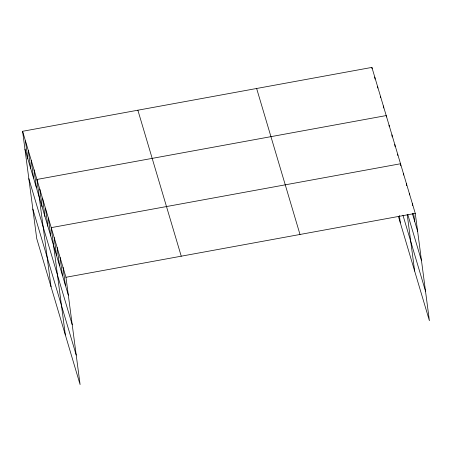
<?xml version="1.0" encoding="UTF-8"?>
<svg xmlns="http://www.w3.org/2000/svg" width="452" height="452" viewBox="0 0 452 452"><rect width="100%" height="100%" fill="white"/><g stroke="black" fill="none" stroke-linecap="round" stroke-linejoin="round"><path stroke-width="0.68" d="M22.6 131.289L65.969 277.274L80.1 384.596L36.731 238.611L22.6 131.289L371.9 67.404L415.269 213.389L429.4 320.711L398.432 216.48M65.969 277.274L415.269 213.389M412.314 213.378L417.62 231.243M407.744 214.44L421.507 260.77M402.947 215.214L425.513 291.19M256.634 88.485L300.004 234.475M137.871 110.203L181.241 256.194M24.95 149.143L68.32 295.128M28.838 178.664L72.207 324.655M32.843 209.084L76.213 355.074M412.32 203.462L412.591 205.524M413.676 213.762L414.67 221.316M409.371 193.535L409.552 194.908M406.421 183.608L406.693 185.67M403.472 173.681L403.653 175.054M400.794 165.816L400.523 163.754L51.223 227.638L65.354 334.96M407.218 214.593L414.653 271.076M397.664 154.121L397.845 155.494M394.799 144.482L395.071 146.544M391.94 134.849L392.212 136.911M389.076 125.215L389.257 126.588M386.392 116.949L386.211 115.576L36.911 179.461L51.042 286.783M399.37 215.519L400.342 222.898M383.352 105.943L383.624 108.005M380.488 96.31L380.669 97.683M377.629 86.671L377.81 88.044M374.764 77.038L375.036 79.1M371.9 67.404L372.081 68.777M63.02 267.347L65.37 285.201M60.071 257.42L62.421 275.274M57.121 247.493L59.472 265.347M54.172 237.566L56.523 255.42M48.358 218.005L50.709 235.859M45.499 208.366L47.85 226.226M42.635 198.733L44.985 216.587M39.776 189.1L42.126 206.954M34.047 169.828L36.397 187.682M31.188 160.194L33.538 178.048M28.323 150.556L30.674 168.41M25.465 140.922L27.815 158.776"/></g></svg>
